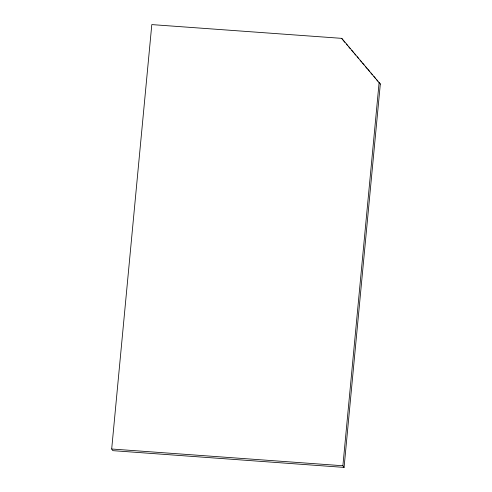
<?xml version="1.0" encoding="UTF-8"?>
<svg xmlns="http://www.w3.org/2000/svg" width="492" height="492" viewBox="0 0 492 492"><rect width="100%" height="100%" fill="white"/><g stroke="black" fill="none" stroke-linecap="round" stroke-linejoin="round"><path stroke-width="0.74" d="M111.684 449.005L151.807 24.6L341.719 38.358L380.316 84.064L344.08 467.4L112.877 450.654L111.684 449.005L342.887 465.752L344.08 467.4M342.887 465.752L379.123 82.416M343.404 40.584L344.88 42.324M346.356 44.059L347.34 45.221M348.816 46.961L350.292 48.702M351.768 50.436L353.244 52.177M354.228 53.339L355.704 55.073M357.18 56.814L358.662 58.554M360.138 60.295L361.614 62.035M362.598 63.191L364.074 64.932M365.55 66.672L367.026 68.413M368.01 69.569L369.486 71.309M370.962 73.05L372.438 74.79M373.914 76.524L375.39 78.265M376.374 79.427L377.85 81.168M379.332 82.902L380.316 84.064M341.719 38.358L342.912 40"/></g></svg>
